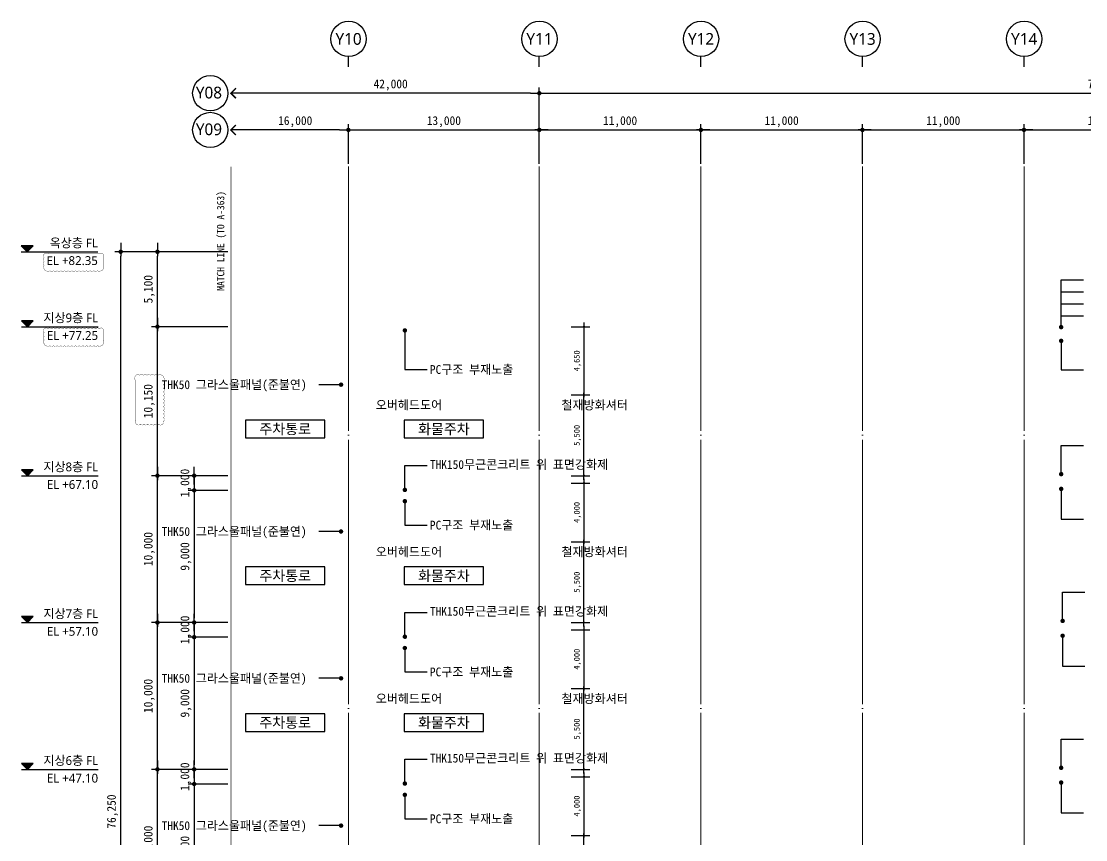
# Model space of a CAD drawing. Header units: inches. Extents: x -1307703 to -645498, y 230939 to 338158.
# Drawn here: x -803703 to -731232, y 282415 to 338158 of the extents above; entities that cross this region are included whole.
import ezdxf
from ezdxf.enums import TextEntityAlignment as Align

# ---------------------------------------------------------------- set-up
doc = ezdxf.new("R2010")
doc.units = ezdxf.units.IN
doc.header["$MEASUREMENT"] = 0
doc.linetypes.add('CEN', pattern=[62, 60, -1, 0, -1])
doc.layers.get('0').update_dxf_attribs({"linetype": 'CONTINUOUS'})
for name, color, linetype, lineweight in [('A-CNTL', 1, 'CEN', 15), ('A-DIMS', 7, 'CONTINUOUS', 25), ('A-MKXS-LEAD', 7, 'CONTINUOUS', 25), ('A-MKXS-TEXT1', 3, 'CONTINUOUS', 25), ('A-MKXX-NAME', 3, 'CONTINUOUS', 25), ('A-MKXX-SYMB', 7, 'CONTINUOUS', 25), ('A-XXXX-SYMB', 7, 'CONTINUOUS', 25), ('A-XXXX-TXT1', 3, 'CONTINUOUS', 25), ('A-XXXX-TXT2', 3, 'CONTINUOUS', 25), ('REV-202205', 20, 'CONTINUOUS', 25)]:
    doc.layers.add(name, color=color, linetype=linetype, lineweight=lineweight)
doc.layers.add('AA-MARK', color=1, linetype='CONTINUOUS')
doc.layers.add('AA-TEX-3', color=3, linetype='CONTINUOUS')
doc.styles.add('HY울릉도L', font='')
doc.styles.add('돋움', font='')
doc.styles.add('돋움체', font='')
doc.styles.add('맑은고딕', font='malgun.ttf')
doc.styles.get('HY울릉도L').set_extended_font_data('HYwulM')
doc.styles.get('돋움').set_extended_font_data('DotumChe')
doc.styles.get('돋움체').set_extended_font_data('DotumChe')
doc.dimstyles.new('CDIM', dxfattribs={"dimtxt": 3, "dimasz": 1.5, "dimexe": 2, "dimexo": 1, "dimgap": 1, "dimtad": 1, "dimdec": 0, "dimrnd": 0.5, "dimzin": 0, "dimdsep": 32, "dimlunit": 6, "dimtxsty": 'HY울릉도L', "dimblk1": '_CIDOT', "dimblk2": '_CIDOT', "dimsah": 1, "dimcen": 5.5, "dimclrd": 2, "dimclre": 2, "dimclrt": 7, "dimadec": 0, "dimazin": 0, "dimtfac": 1, "dimtdec": 0, "dimtix": 1, "dimtmove": 2, "dimatfit": 1, "dimldrblk": '_CIDOT', "dimfxl": 1, "dimtolj": 1, "dimtzin": 0, "dimlwd": -1, "dimarcsym": 0})

# ---------------------------------------------------------------- blocks, each defined once
blk = doc.blocks.new('_CIDOT')
at = {"color": 0, "linetype": 'ByBlock'}
blk.add_line((2, 0), (-1, 0), dxfattribs=at)
at = {"color": 0, "linetype": 'ByBlock', "const_width": 0.5}
blk.add_lwpolyline([(-0.25, 0, 1), (0.25, 0, 1)], format="xyb", close=True, dxfattribs=at)
blk = doc.blocks.new('*D25')
at = {"layer": 'A-DIMS', "lineweight": -2, "transparency": 16777216}
for p, q in [((-781433, 328458), (-781433, 331158)), ((-768433, 328458), (-768433, 331158))]:
    blk.add_line(p, q, dxfattribs=at)
at = {"layer": 'A-DIMS', "transparency": 16777216}
blk.add_line((-781133, 330758), (-768733, 330758), dxfattribs=at)
at = {"layer": 'A-DIMS', "transparency": 16777216, "xscale": 300, "yscale": 300, "zscale": 300, "rotation": 180}
blk.add_blockref('_CIDOT', (-781433, 330758), dxfattribs=at)
at = {"layer": 'A-DIMS', "transparency": 16777216, "xscale": 300, "yscale": 300, "zscale": 300}
blk.add_blockref('_CIDOT', (-768433, 330758), dxfattribs=at)
at = {"layer": 'A-DIMS', "color": 3, "transparency": 16777216, "insert": (-774933, 331315), "char_height": 600, "attachment_point": 5, "style": '돋움체'}
blk.add_mtext('\\A1;13,000', dxfattribs=at)
blk = doc.blocks.new('*D26')
at = {"layer": 'A-DIMS', "lineweight": -2, "transparency": 16777216}
for p, q in [((-768433, 328458), (-768433, 331158)), ((-757433, 328458), (-757433, 331158))]:
    blk.add_line(p, q, dxfattribs=at)
at = {"layer": 'A-DIMS', "transparency": 16777216}
blk.add_line((-768133, 330758), (-757733, 330758), dxfattribs=at)
at = {"layer": 'A-DIMS', "transparency": 16777216, "xscale": 300, "yscale": 300, "zscale": 300, "rotation": 180}
blk.add_blockref('_CIDOT', (-768433, 330758), dxfattribs=at)
at = {"layer": 'A-DIMS', "transparency": 16777216, "xscale": 300, "yscale": 300, "zscale": 300}
blk.add_blockref('_CIDOT', (-757433, 330758), dxfattribs=at)
at = {"layer": 'A-DIMS', "color": 3, "transparency": 16777216, "insert": (-762933, 331315), "char_height": 600, "attachment_point": 5, "style": '돋움체'}
blk.add_mtext('\\A1;11,000', dxfattribs=at)
blk = doc.blocks.new('*D27')
at = {"layer": 'A-DIMS', "lineweight": -2, "transparency": 16777216}
for p, q in [((-757433, 328458), (-757433, 331158)), ((-746433, 328458), (-746433, 331158))]:
    blk.add_line(p, q, dxfattribs=at)
at = {"layer": 'A-DIMS', "transparency": 16777216}
blk.add_line((-757133, 330758), (-746733, 330758), dxfattribs=at)
at = {"layer": 'A-DIMS', "transparency": 16777216, "xscale": 300, "yscale": 300, "zscale": 300, "rotation": 180}
blk.add_blockref('_CIDOT', (-757433, 330758), dxfattribs=at)
at = {"layer": 'A-DIMS', "transparency": 16777216, "xscale": 300, "yscale": 300, "zscale": 300}
blk.add_blockref('_CIDOT', (-746433, 330758), dxfattribs=at)
at = {"layer": 'A-DIMS', "color": 3, "transparency": 16777216, "insert": (-751933, 331315), "char_height": 600, "attachment_point": 5, "style": '돋움체'}
blk.add_mtext('\\A1;11,000', dxfattribs=at)
blk = doc.blocks.new('*D28')
at = {"layer": 'A-DIMS', "lineweight": -2, "transparency": 16777216}
for p, q in [((-746433, 328458), (-746433, 331158)), ((-735433, 328458), (-735433, 331158))]:
    blk.add_line(p, q, dxfattribs=at)
at = {"layer": 'A-DIMS', "transparency": 16777216}
blk.add_line((-746133, 330758), (-735733, 330758), dxfattribs=at)
at = {"layer": 'A-DIMS', "transparency": 16777216, "xscale": 300, "yscale": 300, "zscale": 300, "rotation": 180}
blk.add_blockref('_CIDOT', (-746433, 330758), dxfattribs=at)
at = {"layer": 'A-DIMS', "transparency": 16777216, "xscale": 300, "yscale": 300, "zscale": 300}
blk.add_blockref('_CIDOT', (-735433, 330758), dxfattribs=at)
at = {"layer": 'A-DIMS', "color": 3, "transparency": 16777216, "insert": (-740933, 331315), "char_height": 600, "attachment_point": 5, "style": '돋움체'}
blk.add_mtext('\\A1;11,000', dxfattribs=at)
blk = doc.blocks.new('*D29')
at = {"layer": 'A-DIMS', "lineweight": -2, "transparency": 16777216}
for p, q in [((-735433, 328458), (-735433, 331158)), ((-724433, 328458), (-724433, 331158))]:
    blk.add_line(p, q, dxfattribs=at)
at = {"layer": 'A-DIMS', "transparency": 16777216}
blk.add_line((-735133, 330758), (-724733, 330758), dxfattribs=at)
at = {"layer": 'A-DIMS', "transparency": 16777216, "xscale": 300, "yscale": 300, "zscale": 300, "rotation": 180}
blk.add_blockref('_CIDOT', (-735433, 330758), dxfattribs=at)
at = {"layer": 'A-DIMS', "transparency": 16777216, "xscale": 300, "yscale": 300, "zscale": 300}
blk.add_blockref('_CIDOT', (-724433, 330758), dxfattribs=at)
at = {"layer": 'A-DIMS', "color": 3, "transparency": 16777216, "insert": (-729933, 331315), "char_height": 600, "attachment_point": 5, "style": '돋움체'}
blk.add_mtext('\\A1;11,000', dxfattribs=at)
blk = doc.blocks.new('*D44')
at = {"layer": 'A-DIMS', "lineweight": -2, "transparency": 16777216}
for p, q in [((-768433, 328458), (-768433, 333658)), ((-691433, 328458), (-691433, 333658))]:
    blk.add_line(p, q, dxfattribs=at)
at = {"layer": 'A-DIMS', "transparency": 16777216}
blk.add_line((-768133, 333258), (-691733, 333258), dxfattribs=at)
at = {"layer": 'A-DIMS', "transparency": 16777216, "xscale": 300, "yscale": 300, "zscale": 300, "rotation": 180}
blk.add_blockref('_CIDOT', (-768433, 333258), dxfattribs=at)
at = {"layer": 'A-DIMS', "transparency": 16777216, "xscale": 300, "yscale": 300, "zscale": 300}
blk.add_blockref('_CIDOT', (-691433, 333258), dxfattribs=at)
at = {"layer": 'A-DIMS', "color": 3, "transparency": 16777216, "insert": (-729933, 333815), "char_height": 600, "attachment_point": 5, "style": '돋움체'}
blk.add_mtext('\\A1;77,000', dxfattribs=at)
blk = doc.blocks.new('*D129')
at = {"layer": 'A-DIMS', "lineweight": -2, "transparency": 16777216}
for p, q in [((-789633, 287208), (-794833, 287208)), ((-789633, 277208), (-794833, 277208))]:
    blk.add_line(p, q, dxfattribs=at)
at = {"layer": 'A-DIMS', "transparency": 16777216}
blk.add_line((-794433, 277508), (-794433, 286908), dxfattribs=at)
at = {"layer": 'A-DIMS', "transparency": 16777216, "xscale": 300, "yscale": 300, "zscale": 300}
for p, rotation in [((-794433, 287208), 90), ((-794433, 277208), 270)]:
    blk.add_blockref('_CIDOT', p, dxfattribs=dict(at, rotation=rotation))
at = {"layer": 'A-DIMS', "color": 3, "transparency": 16777216, "insert": (-794990, 282208), "char_height": 600, "attachment_point": 5, "rotation": 90, "style": '돋움체'}
blk.add_mtext('\\A1;10,000', dxfattribs=at)
blk = doc.blocks.new('*D130')
at = {"layer": 'A-DIMS', "lineweight": -2, "transparency": 16777216}
for p, q in [((-789633, 297208), (-794833, 297208)), ((-789633, 287208), (-794833, 287208))]:
    blk.add_line(p, q, dxfattribs=at)
at = {"layer": 'A-DIMS', "transparency": 16777216}
blk.add_line((-794433, 287508), (-794433, 296908), dxfattribs=at)
at = {"layer": 'A-DIMS', "transparency": 16777216, "xscale": 300, "yscale": 300, "zscale": 300}
for p, rotation in [((-794433, 297208), 90), ((-794433, 287208), 270)]:
    blk.add_blockref('_CIDOT', p, dxfattribs=dict(at, rotation=rotation))
at = {"layer": 'A-DIMS', "color": 3, "transparency": 16777216, "insert": (-794990, 292208), "char_height": 600, "attachment_point": 5, "rotation": 90, "style": '돋움체'}
blk.add_mtext('\\A1;10,000', dxfattribs=at)
blk = doc.blocks.new('*D131')
at = {"layer": 'A-DIMS', "lineweight": -2, "transparency": 16777216}
for p, q in [((-789633, 307208), (-794833, 307208)), ((-789633, 297208), (-794833, 297208))]:
    blk.add_line(p, q, dxfattribs=at)
at = {"layer": 'A-DIMS', "transparency": 16777216}
blk.add_line((-794433, 297508), (-794433, 306908), dxfattribs=at)
at = {"layer": 'A-DIMS', "transparency": 16777216, "xscale": 300, "yscale": 300, "zscale": 300}
for p, rotation in [((-794433, 307208), 90), ((-794433, 297208), 270)]:
    blk.add_blockref('_CIDOT', p, dxfattribs=dict(at, rotation=rotation))
at = {"layer": 'A-DIMS', "color": 3, "transparency": 16777216, "insert": (-794990, 302208), "char_height": 600, "attachment_point": 5, "rotation": 90, "style": '돋움체'}
blk.add_mtext('\\A1;10,000', dxfattribs=at)
blk = doc.blocks.new('*D132')
at = {"layer": 'A-DIMS', "lineweight": -2, "transparency": 16777216}
for p, q in [((-789633, 322458), (-797333, 322458)), ((-789633, 246208), (-797333, 246208))]:
    blk.add_line(p, q, dxfattribs=at)
at = {"layer": 'A-DIMS', "transparency": 16777216}
blk.add_line((-796933, 246508), (-796933, 322158), dxfattribs=at)
at = {"layer": 'A-DIMS', "transparency": 16777216, "xscale": 300, "yscale": 300, "zscale": 300}
for p, rotation in [((-796933, 322458), 90), ((-796933, 246208), 270)]:
    blk.add_blockref('_CIDOT', p, dxfattribs=dict(at, rotation=rotation))
at = {"layer": 'A-DIMS', "color": 3, "transparency": 16777216, "insert": (-797490, 284333), "char_height": 600, "attachment_point": 5, "rotation": 90, "style": '돋움체'}
blk.add_mtext('\\A1;76,250', dxfattribs=at)
blk = doc.blocks.new('*D133')
at = {"layer": 'A-DIMS', "lineweight": -2, "transparency": 16777216}
for p, q in [((-789633, 317358), (-794833, 317358)), ((-789633, 307208), (-794833, 307208))]:
    blk.add_line(p, q, dxfattribs=at)
at = {"layer": 'A-DIMS', "transparency": 16777216}
blk.add_line((-794433, 307508), (-794433, 317058), dxfattribs=at)
at = {"layer": 'A-DIMS', "transparency": 16777216, "xscale": 300, "yscale": 300, "zscale": 300}
for p, rotation in [((-794433, 317358), 90), ((-794433, 307208), 270)]:
    blk.add_blockref('_CIDOT', p, dxfattribs=dict(at, rotation=rotation))
at = {"layer": 'A-DIMS', "color": 3, "transparency": 16777216, "insert": (-794990, 312283), "char_height": 600, "attachment_point": 5, "rotation": 90, "style": '돋움체'}
blk.add_mtext('\\A1;10,150', dxfattribs=at)
blk = doc.blocks.new('*D134')
at = {"layer": 'A-DIMS', "lineweight": -2, "transparency": 16777216}
for p, q in [((-789633, 322458), (-794833, 322458)), ((-789633, 317358), (-794833, 317358))]:
    blk.add_line(p, q, dxfattribs=at)
at = {"layer": 'A-DIMS', "transparency": 16777216}
blk.add_line((-794433, 317658), (-794433, 322158), dxfattribs=at)
at = {"layer": 'A-DIMS', "transparency": 16777216, "xscale": 300, "yscale": 300, "zscale": 300}
for p, rotation in [((-794433, 322458), 90), ((-794433, 317358), 270)]:
    blk.add_blockref('_CIDOT', p, dxfattribs=dict(at, rotation=rotation))
at = {"layer": 'A-DIMS', "color": 3, "transparency": 16777216, "insert": (-794990, 319908), "char_height": 600, "attachment_point": 5, "rotation": 90, "style": '돋움체'}
blk.add_mtext('\\A1;5,100', dxfattribs=at)
blk = doc.blocks.new('*D139')
at = {"layer": 'A-DIMS', "transparency": 16777216}
for p, q in [((-791933, 307508), (-791933, 307808)), ((-791933, 307208), (-791933, 306208)), ((-791933, 305908), (-791933, 305608))]:
    blk.add_line(p, q, dxfattribs=at)
at = {"layer": 'A-DIMS', "lineweight": -2, "transparency": 16777216}
for p, q in [((-789633, 307208), (-792333, 307208)), ((-789633, 306208), (-792333, 306208))]:
    blk.add_line(p, q, dxfattribs=at)
at = {"layer": 'A-DIMS', "transparency": 16777216, "xscale": 300, "yscale": 300, "zscale": 300}
for p, rotation in [((-791933, 307208), 270), ((-791933, 306208), 90)]:
    blk.add_blockref('_CIDOT', p, dxfattribs=dict(at, rotation=rotation))
at = {"layer": 'A-DIMS', "color": 3, "transparency": 16777216, "insert": (-792490, 306708), "char_height": 600, "attachment_point": 5, "rotation": 90, "style": '돋움체'}
blk.add_mtext('\\A1;1,000', dxfattribs=at)
blk = doc.blocks.new('*D140')
at = {"layer": 'A-DIMS', "lineweight": -2, "transparency": 16777216}
for p, q in [((-789633, 306208), (-792333, 306208)), ((-789633, 297208), (-792333, 297208))]:
    blk.add_line(p, q, dxfattribs=at)
at = {"layer": 'A-DIMS', "transparency": 16777216}
blk.add_line((-791933, 305908), (-791933, 297508), dxfattribs=at)
at = {"layer": 'A-DIMS', "transparency": 16777216, "xscale": 300, "yscale": 300, "zscale": 300}
for p, rotation in [((-791933, 306208), 90), ((-791933, 297208), 270)]:
    blk.add_blockref('_CIDOT', p, dxfattribs=dict(at, rotation=rotation))
at = {"layer": 'A-DIMS', "color": 3, "transparency": 16777216, "insert": (-792490, 301708), "char_height": 600, "attachment_point": 5, "rotation": 90, "style": '돋움체'}
blk.add_mtext('\\A1;9,000', dxfattribs=at)
blk = doc.blocks.new('*D141')
at = {"layer": 'A-DIMS', "lineweight": -2, "transparency": 16777216}
for p, q in [((-789633, 297208), (-792333, 297208)), ((-789633, 296208), (-792333, 296208))]:
    blk.add_line(p, q, dxfattribs=at)
at = {"layer": 'A-DIMS', "transparency": 16777216}
for p, q in [((-791933, 297508), (-791933, 297808)), ((-791933, 297208), (-791933, 296208)), ((-791933, 295908), (-791933, 295608))]:
    blk.add_line(p, q, dxfattribs=at)
at = {"layer": 'A-DIMS', "transparency": 16777216, "xscale": 300, "yscale": 300, "zscale": 300}
for p, rotation in [((-791933, 297208), 270), ((-791933, 296208), 90)]:
    blk.add_blockref('_CIDOT', p, dxfattribs=dict(at, rotation=rotation))
at = {"layer": 'A-DIMS', "color": 3, "transparency": 16777216, "insert": (-792490, 296708), "char_height": 600, "attachment_point": 5, "rotation": 90, "style": '돋움체'}
blk.add_mtext('\\A1;1,000', dxfattribs=at)
blk = doc.blocks.new('*D142')
at = {"layer": 'A-DIMS', "lineweight": -2, "transparency": 16777216}
for p, q in [((-789633, 296208), (-792333, 296208)), ((-789633, 287208), (-792333, 287208))]:
    blk.add_line(p, q, dxfattribs=at)
at = {"layer": 'A-DIMS', "transparency": 16777216}
blk.add_line((-791933, 295908), (-791933, 287508), dxfattribs=at)
at = {"layer": 'A-DIMS', "transparency": 16777216, "xscale": 300, "yscale": 300, "zscale": 300}
for p, rotation in [((-791933, 296208), 90), ((-791933, 287208), 270)]:
    blk.add_blockref('_CIDOT', p, dxfattribs=dict(at, rotation=rotation))
at = {"layer": 'A-DIMS', "color": 3, "transparency": 16777216, "insert": (-792490, 291708), "char_height": 600, "attachment_point": 5, "rotation": 90, "style": '돋움체'}
blk.add_mtext('\\A1;9,000', dxfattribs=at)
blk = doc.blocks.new('*D143')
at = {"layer": 'A-DIMS', "transparency": 16777216}
for p, q in [((-791933, 287508), (-791933, 287808)), ((-791933, 287208), (-791933, 286208)), ((-791933, 285908), (-791933, 285608))]:
    blk.add_line(p, q, dxfattribs=at)
at = {"layer": 'A-DIMS', "lineweight": -2, "transparency": 16777216}
for p, q in [((-789633, 287208), (-792333, 287208)), ((-789633, 286208), (-792333, 286208))]:
    blk.add_line(p, q, dxfattribs=at)
at = {"layer": 'A-DIMS', "transparency": 16777216, "xscale": 300, "yscale": 300, "zscale": 300}
for p, rotation in [((-791933, 287208), 270), ((-791933, 286208), 90)]:
    blk.add_blockref('_CIDOT', p, dxfattribs=dict(at, rotation=rotation))
at = {"layer": 'A-DIMS', "color": 3, "transparency": 16777216, "insert": (-792490, 286708), "char_height": 600, "attachment_point": 5, "rotation": 90, "style": '돋움체'}
blk.add_mtext('\\A1;1,000', dxfattribs=at)
blk = doc.blocks.new('*D144')
at = {"layer": 'A-DIMS', "lineweight": -2, "transparency": 16777216}
for p, q in [((-789633, 286208), (-792333, 286208)), ((-789633, 277208), (-792333, 277208))]:
    blk.add_line(p, q, dxfattribs=at)
at = {"layer": 'A-DIMS', "transparency": 16777216}
blk.add_line((-791933, 285908), (-791933, 277508), dxfattribs=at)
at = {"layer": 'A-DIMS', "transparency": 16777216, "xscale": 300, "yscale": 300, "zscale": 300}
for p, rotation in [((-791933, 286208), 90), ((-791933, 277208), 270)]:
    blk.add_blockref('_CIDOT', p, dxfattribs=dict(at, rotation=rotation))
at = {"layer": 'A-DIMS', "color": 3, "transparency": 16777216, "insert": (-792490, 281708), "char_height": 600, "attachment_point": 5, "rotation": 90, "style": '돋움체'}
blk.add_mtext('\\A1;9,000', dxfattribs=at)
blk = doc.blocks.new('*D178')
at = {"layer": 'A-DIMS', "lineweight": -2, "transparency": 16777216}
for p, q in [((-766263, 317358), (-764993, 317358)), ((-766263, 312708), (-764993, 312708))]:
    blk.add_line(p, q, dxfattribs=at)
at = {"layer": 'A-DIMS', "transparency": 16777216}
blk.add_line((-765393, 317218), (-765393, 312848), dxfattribs=at)
at = {"layer": 'A-DIMS', "transparency": 16777216, "xscale": 140, "yscale": 140, "zscale": 140}
for p, rotation in [((-765393, 317358), 90), ((-765393, 312708), 270)]:
    blk.add_blockref('_CIDOT', p, dxfattribs=dict(at, rotation=rotation))
at = {"layer": 'A-DIMS', "color": 3, "transparency": 16777216, "insert": (-765831, 315033), "char_height": 400, "attachment_point": 5, "rotation": 90, "style": '돋움체'}
blk.add_mtext('\\A1;4,650', dxfattribs=at)
blk = doc.blocks.new('*D179')
at = {"layer": 'A-DIMS', "lineweight": -2, "transparency": 16777216}
for p, q in [((-766263, 312708), (-764993, 312708)), ((-766263, 307208), (-764993, 307208))]:
    blk.add_line(p, q, dxfattribs=at)
at = {"layer": 'A-DIMS', "transparency": 16777216}
blk.add_line((-765393, 307348), (-765393, 312568), dxfattribs=at)
at = {"layer": 'A-DIMS', "transparency": 16777216, "xscale": 140, "yscale": 140, "zscale": 140}
for p, rotation in [((-765393, 312708), 90), ((-765393, 307208), 270)]:
    blk.add_blockref('_CIDOT', p, dxfattribs=dict(at, rotation=rotation))
at = {"layer": 'A-DIMS', "color": 3, "transparency": 16777216, "insert": (-765831, 309958), "char_height": 400, "attachment_point": 5, "rotation": 90, "style": '돋움체'}
blk.add_mtext('\\A1;5,500', dxfattribs=at)
blk = doc.blocks.new('*D180')
at = {"layer": 'A-DIMS', "lineweight": -2, "transparency": 16777216}
for p, q in [((-766263, 306708), (-764993, 306708)), ((-766263, 302708), (-764993, 302708))]:
    blk.add_line(p, q, dxfattribs=at)
at = {"layer": 'A-DIMS', "transparency": 16777216}
blk.add_line((-765393, 306568), (-765393, 302848), dxfattribs=at)
at = {"layer": 'A-DIMS', "transparency": 16777216, "xscale": 140, "yscale": 140, "zscale": 140}
for p, rotation in [((-765393, 306708), 90), ((-765393, 302708), 270)]:
    blk.add_blockref('_CIDOT', p, dxfattribs=dict(at, rotation=rotation))
at = {"layer": 'A-DIMS', "color": 3, "transparency": 16777216, "insert": (-765831, 304708), "char_height": 400, "attachment_point": 5, "rotation": 90, "style": '돋움체'}
blk.add_mtext('\\A1;4,000', dxfattribs=at)
blk = doc.blocks.new('*D181')
at = {"layer": 'A-DIMS', "lineweight": -2, "transparency": 16777216}
for p, q in [((-766263, 302708), (-764993, 302708)), ((-766263, 297208), (-764993, 297208))]:
    blk.add_line(p, q, dxfattribs=at)
at = {"layer": 'A-DIMS', "transparency": 16777216}
blk.add_line((-765393, 297348), (-765393, 302568), dxfattribs=at)
at = {"layer": 'A-DIMS', "transparency": 16777216, "xscale": 140, "yscale": 140, "zscale": 140}
for p, rotation in [((-765393, 302708), 90), ((-765393, 297208), 270)]:
    blk.add_blockref('_CIDOT', p, dxfattribs=dict(at, rotation=rotation))
at = {"layer": 'A-DIMS', "color": 3, "transparency": 16777216, "insert": (-765831, 299958), "char_height": 400, "attachment_point": 5, "rotation": 90, "style": '돋움체'}
blk.add_mtext('\\A1;5,500', dxfattribs=at)
blk = doc.blocks.new('*D182')
at = {"layer": 'A-DIMS', "lineweight": -2, "transparency": 16777216}
for p, q in [((-766263, 296708), (-764993, 296708)), ((-766263, 292708), (-764993, 292708))]:
    blk.add_line(p, q, dxfattribs=at)
at = {"layer": 'A-DIMS', "transparency": 16777216}
blk.add_line((-765393, 296568), (-765393, 292848), dxfattribs=at)
at = {"layer": 'A-DIMS', "transparency": 16777216, "xscale": 140, "yscale": 140, "zscale": 140}
for p, rotation in [((-765393, 296708), 90), ((-765393, 292708), 270)]:
    blk.add_blockref('_CIDOT', p, dxfattribs=dict(at, rotation=rotation))
at = {"layer": 'A-DIMS', "color": 3, "transparency": 16777216, "insert": (-765831, 294708), "char_height": 400, "attachment_point": 5, "rotation": 90, "style": '돋움체'}
blk.add_mtext('\\A1;4,000', dxfattribs=at)
blk = doc.blocks.new('*D183')
at = {"layer": 'A-DIMS', "lineweight": -2, "transparency": 16777216}
for p, q in [((-766263, 292708), (-764993, 292708)), ((-766263, 287208), (-764993, 287208))]:
    blk.add_line(p, q, dxfattribs=at)
at = {"layer": 'A-DIMS', "transparency": 16777216}
blk.add_line((-765393, 287348), (-765393, 292568), dxfattribs=at)
at = {"layer": 'A-DIMS', "transparency": 16777216, "xscale": 140, "yscale": 140, "zscale": 140}
for p, rotation in [((-765393, 292708), 90), ((-765393, 287208), 270)]:
    blk.add_blockref('_CIDOT', p, dxfattribs=dict(at, rotation=rotation))
at = {"layer": 'A-DIMS', "color": 3, "transparency": 16777216, "insert": (-765831, 289958), "char_height": 400, "attachment_point": 5, "rotation": 90, "style": '돋움체'}
blk.add_mtext('\\A1;5,500', dxfattribs=at)
blk = doc.blocks.new('*D184')
at = {"layer": 'A-DIMS', "lineweight": -2, "transparency": 16777216}
for p, q in [((-766263, 286708), (-764993, 286708)), ((-766263, 282708), (-764993, 282708))]:
    blk.add_line(p, q, dxfattribs=at)
at = {"layer": 'A-DIMS', "transparency": 16777216}
blk.add_line((-765393, 286568), (-765393, 282848), dxfattribs=at)
at = {"layer": 'A-DIMS', "transparency": 16777216, "xscale": 140, "yscale": 140, "zscale": 140}
for p, rotation in [((-765393, 286708), 90), ((-765393, 282708), 270)]:
    blk.add_blockref('_CIDOT', p, dxfattribs=dict(at, rotation=rotation))
at = {"layer": 'A-DIMS', "color": 3, "transparency": 16777216, "insert": (-765831, 284708), "char_height": 400, "attachment_point": 5, "rotation": 90, "style": '돋움체'}
blk.add_mtext('\\A1;4,000', dxfattribs=at)
blk = doc.blocks.new('*D185')
at = {"layer": 'A-DIMS', "lineweight": -2, "transparency": 16777216}
for p, q in [((-766263, 282708), (-764993, 282708)), ((-766263, 277208), (-764993, 277208))]:
    blk.add_line(p, q, dxfattribs=at)
at = {"layer": 'A-DIMS', "transparency": 16777216}
blk.add_line((-765393, 277348), (-765393, 282568), dxfattribs=at)
at = {"layer": 'A-DIMS', "transparency": 16777216, "xscale": 140, "yscale": 140, "zscale": 140}
for p, rotation in [((-765393, 282708), 90), ((-765393, 277208), 270)]:
    blk.add_blockref('_CIDOT', p, dxfattribs=dict(at, rotation=rotation))
at = {"layer": 'A-DIMS', "color": 3, "transparency": 16777216, "insert": (-765831, 279958), "char_height": 400, "attachment_point": 5, "rotation": 90, "style": '돋움체'}
blk.add_mtext('\\A1;5,500', dxfattribs=at)

msp = doc.modelspace()

# ---------------------------------------------------------------- hatches: boundary and pattern name
at = {"layer": 'A-XXXX-SYMB'}
for points in [[(-803303.3, 322458.1), (-802903.3, 322858.1), (-803703.3, 322858.1)], [(-803286.2, 317358.1), (-802886.2, 317758.1), (-803686.2, 317758.1)], [(-803286.2, 307208.1), (-802886.2, 307608.1), (-803686.2, 307608.1)], [(-803286.2, 297208.1), (-802886.2, 297608.1), (-803686.2, 297608.1)], [(-803286.2, 287208.1), (-802886.2, 287608.1), (-803686.2, 287608.1)]]:
    msp.add_hatch(color=256, dxfattribs=at).paths.add_polyline_path(points)

# ---------------------------------------------------------------- linework, layer by layer
at = {"const_width": 100}
for points in [[(-789091.3, 333599.6), (-789432.8, 333258.1), (-789091.3, 332916.5)], [(-789091.3, 331099.6), (-789432.8, 330758.1), (-789091.3, 330416.5)]]:
    msp.add_lwpolyline(points, dxfattribs=at)
at = {"layer": 'A-CNTL', "ltscale": 300}
for p, q in [((-781432.8, 328258.1), (-781432.8, 232379.2)), ((-768432.8, 328258.1), (-768432.8, 232379.2)), ((-757432.8, 328258.1), (-757432.8, 232379.2)), ((-746432.8, 328258.1), (-746432.8, 232379.2)), ((-735432.8, 328258.1), (-735432.8, 232379.2))]:
    msp.add_line(p, q, dxfattribs=at)
at = {"layer": 'A-DIMS'}
for p, q in [((-769032.8, 333258.1), (-789432.8, 333258.1)), ((-782032.8, 330758.1), (-789432.8, 330758.1))]:
    msp.add_line(p, q, dxfattribs=at)
at = {"layer": 'A-MKXS-LEAD'}
for p, q in [((-732906.1, 317326.6), (-732902.3, 320559.5)), ((-732902.3, 320559.5), (-731385.2, 320559.5)), ((-732902.3, 319740), (-731385.2, 319740)), ((-732902.3, 318920.5), (-731385.2, 318920.5)), ((-732902.3, 318101), (-731385.2, 318101)), ((-777588, 317103.4), (-777588, 314439.4)), ((-732902.3, 316391.1), (-732902.3, 314407.5)), ((-777588, 314439.4), (-776070.9, 314439.4)), ((-732902.3, 314407.5), (-731385.2, 314407.5)), ((-781932.8, 313407.2), (-783449.9, 313407.2)), ((-732902.3, 307314.9), (-732902.3, 309271.2)), ((-732902.3, 309271.2), (-731385.2, 309271.2)), ((-777588, 306239.9), (-777588, 307896.2)), ((-777588, 307896.2), (-776070.9, 307896.2)), ((-732902.3, 306307.4), (-732902.3, 304244.2)), ((-777588, 305470.9), (-777588, 303841.9)), ((-777588, 303841.9), (-776070.9, 303841.9)), ((-732902.3, 304244.2), (-731385.2, 304244.2)), ((-781932.8, 303407.2), (-783449.9, 303407.2)), ((-732802.3, 297314.9), (-732802.3, 299271.2)), ((-732802.3, 299271.2), (-731285.2, 299271.2)), ((-777588, 296239.9), (-777588, 297896.2)), ((-777588, 297896.2), (-776070.9, 297896.2)), ((-732802.3, 296307.4), (-732802.3, 294244.2)), ((-777588, 295470.9), (-777588, 293841.9)), ((-732802.3, 294244.2), (-731285.2, 294244.2)), ((-777588, 293841.9), (-776070.9, 293841.9)), ((-781932.8, 293407.2), (-783449.9, 293407.2)), ((-732902.3, 287314.9), (-732902.3, 289271.2)), ((-732902.3, 289271.2), (-731385.2, 289271.2)), ((-777588, 286239.9), (-777588, 287896.2)), ((-777588, 287896.2), (-776070.9, 287896.2)), ((-732902.3, 286307.4), (-732902.3, 284244.2)), ((-777588, 285470.9), (-777588, 283841.9)), ((-732902.3, 284244.2), (-731385.2, 284244.2)), ((-781932.8, 283373), (-783449.9, 283373)), ((-777588, 283841.9), (-776070.9, 283841.9))]:
    msp.add_line(p, q, dxfattribs=at)
at = {"layer": 'A-MKXS-LEAD', "const_width": 150}
for points in [[(-732906.1, 317251.6, -1), (-732906.1, 317401.6, -1)], [(-777588, 317178.4, 1), (-777588, 317028.4, 1)], [(-732902.3, 316466.1, 1), (-732902.3, 316316.1, 1)], [(-781932.8, 313482.2, -1), (-781932.8, 313332.2, -1)], [(-732902.3, 307239.9, -1), (-732902.3, 307389.9, -1)], [(-777588, 306164.9, -1), (-777588, 306314.9, -1)], [(-732902.3, 306382.4, 1), (-732902.3, 306232.4, 1)], [(-777588, 305545.9, 1), (-777588, 305395.9, 1)], [(-781932.8, 303482.2, -1), (-781932.8, 303332.2, -1)], [(-732802.3, 297239.9, -1), (-732802.3, 297389.9, -1)], [(-732802.3, 296382.4, 1), (-732802.3, 296232.4, 1)], [(-777588, 296164.9, -1), (-777588, 296314.9, -1)], [(-777588, 295545.9, 1), (-777588, 295395.9, 1)], [(-781932.8, 293482.2, -1), (-781932.8, 293332.2, -1)], [(-732902.3, 287239.9, -1), (-732902.3, 287389.9, -1)], [(-777588, 286164.9, -1), (-777588, 286314.9, -1)], [(-732902.3, 286382.4, 1), (-732902.3, 286232.4, 1)], [(-777588, 285545.9, 1), (-777588, 285395.9, 1)], [(-781932.8, 283448, -1), (-781932.8, 283298, -1)]]:
    msp.add_lwpolyline(points, format="xyb", close=True, dxfattribs=at)
at = {"layer": 'A-MKXS-LEAD', "elevation": -22.8}
for points in [[(-781488, 310454.8, 0, 200, 0), (-781188, 310974.4, 0, 0, 0), (-780592, 312006.7, 0, 0, 0), (-779792, 312006.7, 0, 0, 0)], [(-781488, 300454.8, 0, 200, 0), (-781188, 300974.4, 0, 0, 0), (-780592, 302006.7, 0, 0, 0), (-779792, 302006.7, 0, 0, 0)], [(-781488, 290454.8, 0, 200, 0), (-781188, 290974.4, 0, 0, 0), (-780592, 292006.7, 0, 0, 0), (-779792, 292006.7, 0, 0, 0)]]:
    msp.add_lwpolyline(points, format="xyseb", dxfattribs=at)
at = {"layer": 'A-MKXS-LEAD'}
for points in [[(-768845.3, 310454.8, 0, 200, 0), (-768545.3, 310974.4, 0, 0, 0), (-767949.3, 312006.7, 0, 0, 0), (-767149.3, 312006.7, 0, 0, 0)], [(-768845.3, 300454.8, 0, 200, 0), (-768545.3, 300974.4, 0, 0, 0), (-767949.3, 302006.7, 0, 0, 0), (-767149.3, 302006.7, 0, 0, 0)], [(-768845.3, 290454.8, 0, 200, 0), (-768545.3, 290974.4, 0, 0, 0), (-767949.3, 292006.7, 0, 0, 0), (-767149.3, 292006.7, 0, 0, 0)]]:
    msp.add_lwpolyline(points, format="xyseb", dxfattribs=at)
at = {"layer": 'A-MKXX-SYMB'}
for points in [[(-788432.8, 309791.3), (-783032.8, 309791.3), (-783032.8, 310991.3), (-788432.8, 310991.3)], [(-777632.8, 309791.3), (-772232.8, 309791.3), (-772232.8, 310991.3), (-777632.8, 310991.3)], [(-788432.8, 299791.3), (-783032.8, 299791.3), (-783032.8, 300991.3), (-788432.8, 300991.3)], [(-777632.8, 299791.3), (-772232.8, 299791.3), (-772232.8, 300991.3), (-777632.8, 300991.3)], [(-788432.8, 289791.3), (-783032.8, 289791.3), (-783032.8, 290991.3), (-788432.8, 290991.3)], [(-777632.8, 289791.3), (-772232.8, 289791.3), (-772232.8, 290991.3), (-777632.8, 290991.3)]]:
    msp.add_lwpolyline(points, close=True, dxfattribs=at)
at = {"layer": 'A-XXXX-SYMB'}
for p, q in [((-781432.8, 335058.1), (-781432.8, 335758.1)), ((-768432.8, 335058.1), (-768432.8, 335758.1)), ((-757432.8, 335058.1), (-757432.8, 335758.1)), ((-746432.8, 335058.1), (-746432.8, 335758.1)), ((-735432.8, 335058.1), (-735432.8, 335758.1)), ((-803703.3, 322858.1), (-803303.3, 322458.1)), ((-802903.3, 322858.1), (-803703.3, 322858.1)), ((-803303.3, 322458.1), (-802903.3, 322858.1)), ((-803703.3, 322458.1), (-798490, 322458.1)), ((-803686.2, 317758.1), (-803286.2, 317358.1)), ((-802886.2, 317758.1), (-803686.2, 317758.1)), ((-803286.2, 317358.1), (-802886.2, 317758.1)), ((-803686.2, 317358.1), (-798472.9, 317358.1)), ((-803686.2, 307608.1), (-803286.2, 307208.1)), ((-802886.2, 307608.1), (-803686.2, 307608.1)), ((-803286.2, 307208.1), (-802886.2, 307608.1)), ((-803686.2, 307208.1), (-798472.9, 307208.1)), ((-803686.2, 297608.1), (-803286.2, 297208.1)), ((-802886.2, 297608.1), (-803686.2, 297608.1)), ((-803686.2, 297208.1), (-798472.9, 297208.1)), ((-803286.2, 297208.1), (-802886.2, 297608.1)), ((-803686.2, 287608.1), (-803286.2, 287208.1)), ((-802886.2, 287608.1), (-803686.2, 287608.1)), ((-803686.2, 287208.1), (-798472.9, 287208.1)), ((-803286.2, 287208.1), (-802886.2, 287608.1))]:
    msp.add_line(p, q, dxfattribs=at)
for centre in [(-781421.1, 336958.1), (-768421.1, 336958.1), (-757421.1, 336958.1), (-746421.1, 336958.1), (-735421.1, 336958.1), (-790836.2, 333258.1), (-790836.2, 330758.1)]:
    msp.add_circle(centre, 1200, dxfattribs=at)
at = {"layer": 'AA-MARK', "const_width": 50}
msp.add_lwpolyline([(-789432.2, 231879.2), (-789432.2, 270975.5), (-789954, 271158.1), (-788911.7, 271158.1), (-789432.8, 271340.6), (-789432.8, 328258.1)], dxfattribs=at)
at = {"layer": 'REV-202205', "const_width": 20}
for points in [[(-802142.4, 322306.2, -0.5205671), (-801892.4, 322306.2, -0.5205671), (-801642.4, 322306.2, -0.5205671), (-801392.4, 322306.2, -0.5205671), (-801142.4, 322306.2, -0.5205671), (-800892.4, 322306.2, -0.5205671), (-800642.4, 322306.2, -0.5205671), (-800392.4, 322306.2, -0.5205671), (-800142.4, 322306.2, -0.5205671), (-799892.4, 322306.2, -0.5205671), (-799642.4, 322306.2, -0.5205671), (-799392.4, 322306.2, -0.5205671), (-799142.4, 322306.2, -0.5205671), (-798892.4, 322306.2, -0.5205671), (-798642.4, 322306.2, -0.5205671), (-798392.4, 322306.2, -0.5205671), (-798142.4, 322306.2, -0.5205671), (-798138.5, 322060, -0.5205671), (-798138.5, 321810, -0.5205671), (-798138.5, 321560, -0.5205671), (-798138.5, 321310, -0.5205671), (-798260.9, 321182.3, -0.5205671), (-798510.9, 321182.3, -0.5205671), (-798760.9, 321182.3, -0.5205671), (-799010.9, 321182.3, -0.5205671), (-799260.9, 321182.3, -0.5205671), (-799510.9, 321182.3, -0.5205671), (-799760.9, 321182.3, -0.5205671), (-800010.9, 321182.3, -0.5205671), (-800260.9, 321182.3, -0.5205671), (-800510.9, 321182.3, -0.5205671), (-800760.9, 321182.3, -0.5205671), (-801010.9, 321182.3, -0.5205671), (-801260.9, 321182.3, -0.5205671), (-801510.9, 321182.3, -0.5205671), (-801760.9, 321182.3, -0.5205671), (-802010.9, 321182.3, -0.5205671), (-802142.4, 321300.8, -0.5205671), (-802142.4, 321550.8, -0.5205671), (-802142.4, 321800.8, -0.5205671), (-802142.4, 322050.8, -0.5205671)], [(-802142.4, 317206.2, -0.5205671), (-801892.4, 317206.2, -0.5205671), (-801642.4, 317206.2, -0.5205671), (-801392.4, 317206.2, -0.5205671), (-801142.4, 317206.2, -0.5205671), (-800892.4, 317206.2, -0.5205671), (-800642.4, 317206.2, -0.5205671), (-800392.4, 317206.2, -0.5205671), (-800142.4, 317206.2, -0.5205671), (-799892.4, 317206.2, -0.5205671), (-799642.4, 317206.2, -0.5205671), (-799392.4, 317206.2, -0.5205671), (-799142.4, 317206.2, -0.5205671), (-798892.4, 317206.2, -0.5205671), (-798642.4, 317206.2, -0.5205671), (-798392.4, 317206.2, -0.5205671), (-798142.4, 317206.2, -0.5205671), (-798138.5, 316960, -0.5205671), (-798138.5, 316710, -0.5205671), (-798138.5, 316460, -0.5205671), (-798138.5, 316210, -0.5205671), (-798260.9, 316082.3, -0.5205671), (-798510.9, 316082.3, -0.5205671), (-798760.9, 316082.3, -0.5205671), (-799010.9, 316082.3, -0.5205671), (-799260.9, 316082.3, -0.5205671), (-799510.9, 316082.3, -0.5205671), (-799760.9, 316082.3, -0.5205671), (-800010.9, 316082.3, -0.5205671), (-800260.9, 316082.3, -0.5205671), (-800510.9, 316082.3, -0.5205671), (-800760.9, 316082.3, -0.5205671), (-801010.9, 316082.3, -0.5205671), (-801260.9, 316082.3, -0.5205671), (-801510.9, 316082.3, -0.5205671), (-801760.9, 316082.3, -0.5205671), (-802010.9, 316082.3, -0.5205671), (-802142.4, 316200.8, -0.5205671), (-802142.4, 316450.8, -0.5205671), (-802142.4, 316700.8, -0.5205671), (-802142.4, 316950.8, -0.5205671)], [(-795893.6, 314039.8, -0.5205671), (-795643.6, 314039.8, -0.5205671), (-795393.6, 314039.8, -0.5205671), (-795143.6, 314039.8, -0.5205671), (-794893.6, 314039.8, -0.5205671), (-794643.6, 314039.8, -0.5205671), (-794393.6, 314039.8, -0.5205671), (-794143.6, 314039.8, -0.5205671), (-794029.4, 313904, -0.5205671), (-794029.4, 313654, -0.5205671), (-794029.4, 313404, -0.5205671), (-794029.4, 313154, -0.5205671), (-794029.4, 312904, -0.5205671), (-794029.4, 312654, -0.5205671), (-794029.4, 312404, -0.5205671), (-794029.4, 312154, -0.5205671), (-794029.4, 311904, -0.5205671), (-794029.4, 311654, -0.5205671), (-794029.4, 311404, -0.5205671), (-794029.4, 311154, -0.5205671), (-794029.4, 310904, -0.5205671), (-794098.5, 310723.1, -0.5205671), (-794348.5, 310723.1, -0.5205671), (-794598.5, 310723.1, -0.5205671), (-794848.5, 310723.1, -0.5205671), (-795098.5, 310723.1, -0.5205671), (-795348.5, 310723.1, -0.5205671), (-795598.5, 310723.1, -0.5205671), (-795848.5, 310723.1, -0.5205671), (-795893.6, 310928, -0.5205671), (-795893.6, 311178, -0.5205671), (-795893.6, 311428, -0.5205671), (-795893.6, 311678, -0.5205671), (-795893.6, 311928, -0.5205671), (-795893.6, 312178, -0.5205671), (-795893.6, 312428, -0.5205671), (-795893.6, 312678, -0.5205671), (-795893.6, 312928, -0.5205671), (-795893.6, 313178, -0.5205671), (-795893.6, 313428, -0.5205671), (-795893.6, 313678, -0.5205671)]]:
    msp.add_lwpolyline(points, format="xyb", close=True, dxfattribs=at)

# ---------------------------------------------------------------- texts
at = {"layer": 'A-DIMS', "color": 3, "char_height": 600, "attachment_point": 5, "style": '돋움체'}
for s, insert in [('\\A1;42,000', (-778554.5, 333815.2)), ('\\A1;16,000', (-785054.5, 331315.2))]:
    msp.add_mtext(s, dxfattribs=dict(at, insert=insert))
at = {"layer": 'A-MKXS-TEXT1', "style": '돋움체'}
for s, p in [('PC구조 부재노출', (-775884.5, 314439.4)), ('THK50 그라스울패널(준불연)', (-794150.3, 313407.2)), ('오버헤드도어', (-779567.7, 312021.5, -22.8)), ('철재방화셔터', (-766925.1, 312021.5)), ('THK150무근콘크리트 위 표면강화제', (-775885.4, 307971.1)), ('THK50 그라스울패널(준불연)', (-794150.3, 303407.2)), ('PC구조 부재노출', (-775884.5, 303841.9)), ('오버헤드도어', (-779567.7, 302021.5, -22.8)), ('철재방화셔터', (-766925.1, 302021.5)), ('THK150무근콘크리트 위 표면강화제', (-775885.4, 297971.1)), ('THK50 그라스울패널(준불연)', (-794150.3, 293407.2)), ('PC구조 부재노출', (-775884.5, 293841.9)), ('오버헤드도어', (-779567.7, 292021.5, -22.8)), ('철재방화셔터', (-766925.1, 292021.5)), ('THK150무근콘크리트 위 표면강화제', (-775885.4, 287971.1)), ('PC구조 부재노출', (-775884.5, 283841.9)), ('THK50 그라스울패널(준불연)', (-794150.3, 283373))]:
    msp.add_text(s, height=600, dxfattribs=at).set_placement(p, align=Align.MIDDLE_LEFT)
at = {"layer": 'A-MKXX-NAME', "style": '맑은고딕'}
for s, p in [('주차통로', (-785732.8, 310391.3)), ('화물주차', (-774931.9, 310391.3)), ('주차통로', (-785732.8, 300391.3)), ('화물주차', (-774931.9, 300391.3)), ('주차통로', (-785732.8, 290391.3)), ('화물주차', (-774931.9, 290391.3))]:
    msp.add_text(s, height=700, dxfattribs=at).set_placement(p, align=Align.MIDDLE_CENTER)
at = {"layer": 'A-XXXX-TXT1', "style": '맑은고딕'}
for s, p in [('Y10', (-781421.1, 336958.1)), ('Y11', (-768421.1, 336958.1)), ('Y12', (-757421.1, 336958.1)), ('Y13', (-746421.1, 336958.1)), ('Y14', (-735421.1, 336958.1))]:
    msp.add_text(s, height=800, dxfattribs=at).set_placement(p, align=Align.MIDDLE_CENTER)
for s, p in [('Y08', (-790926.7, 333302.2)), ('Y09', (-790926.7, 330802.2))]:
    msp.add_text(s, height=800, dxfattribs=at).set_placement(p, align=Align.MIDDLE)
at = {"layer": 'A-XXXX-TXT2', "style": '맑은고딕'}
for s, p in [('옥상층 FL', (-798490, 323058.1)), ('EL +82.35', (-798490, 321858.1)), ('지상9층 FL', (-798472.9, 317958.1)), ('EL +77.25', (-798472.9, 316758.1)), ('지상8층 FL', (-798472.9, 307808.1)), ('EL +67.10', (-798472.9, 306608.1)), ('지상7층 FL', (-798472.9, 297808.1)), ('EL +57.10', (-798472.9, 296608.1)), ('지상6층 FL', (-798472.9, 287808.1)), ('EL +47.10', (-798472.9, 286608.1))]:
    msp.add_text(s, height=600, dxfattribs=at).set_placement(p, align=Align.MIDDLE_RIGHT)
at = {"layer": 'AA-TEX-3', "style": '돋움'}
msp.add_text('MATCH LINE (TO A-363)', height=500, rotation=90, dxfattribs=at).set_placement((-789883.8, 323198.9), align=Align.CENTER)

# ---------------------------------------------------------------- dimensions: what is measured, and where the dimension line sits
at = {"layer": 'A-DIMS'}
for base, p1, p2, angle, override, picture, middle in [((-691432.8, 333258.1), (-768432.8, 328258.1), (-691432.8, 328258.1), 180, {"dimscale": 200, "dimtxsty": '돋움체', "dimclrd": 256, "dimclre": 256, "dimclrt": 3}, '*D44', (-729932.8, 333815.2)), ((-796932.8, 322458.1), (-789432.8, 246208.1), (-789432.8, 322458.1), 90, {"dimscale": 200, "dimtxsty": '돋움체', "dimclrd": 256, "dimclre": 256, "dimclrt": 3}, '*D132', (-797490, 284333.1)), ((-794432.8, 322458.1), (-789432.8, 317358.1), (-789432.8, 322458.1), 90, {"dimscale": 200, "dimtxsty": '돋움체', "dimclrd": 256, "dimclre": 256, "dimclrt": 3}, '*D134', (-794990, 319908.1)), ((-794432.8, 317358.1), (-789432.8, 307208.1), (-789432.8, 317358.1), 90, {"dimscale": 200, "dimtxsty": '돋움체', "dimclrd": 256, "dimclre": 256, "dimclrt": 3}, '*D133', (-794990, 312283.1)), ((-765392.8, 312708.1), (-766463.4, 317358.1), (-766463.4, 312708.1), 90, {"dimscale": 200, "dimtxt": 2, "dimasz": 0.7, "dimtxsty": '돋움체', "dimclrd": 256, "dimclre": 256, "dimclrt": 3}, '*D178', (-765830.9, 315033.1)), ((-765392.8, 312708.1), (-766463.4, 307208.1), (-766463.4, 312708.1), 270, {"dimscale": 200, "dimtxt": 2, "dimasz": 0.7, "dimtxsty": '돋움체', "dimclrd": 256, "dimclre": 256, "dimclrt": 3}, '*D179', (-765830.9, 309958.1)), ((-794432.8, 307208.1), (-789432.8, 297208.1), (-789432.8, 307208.1), 90, {"dimscale": 200, "dimtxsty": '돋움체', "dimclrd": 256, "dimclre": 256, "dimclrt": 3}, '*D131', (-794990, 302208.1)), ((-791932.8, 306208.1), (-789432.8, 307208.1), (-789432.8, 306208.1), 90, {"dimscale": 200, "dimtxsty": '돋움체', "dimclrd": 256, "dimclre": 256, "dimclrt": 3}, '*D139', (-792490, 306708.1)), ((-791932.8, 297208.1), (-789432.8, 306208.1), (-789432.8, 297208.1), 90, {"dimscale": 200, "dimtxsty": '돋움체', "dimclrd": 256, "dimclre": 256, "dimclrt": 3}, '*D140', (-792490, 301708.1)), ((-765392.8, 302708.1), (-766463.4, 306708.1), (-766463.4, 302708.1), 90, {"dimscale": 200, "dimtxt": 2, "dimasz": 0.7, "dimtxsty": '돋움체', "dimclrd": 256, "dimclre": 256, "dimclrt": 3}, '*D180', (-765830.9, 304708.1)), ((-765392.8, 302708.1), (-766463.4, 297208.1), (-766463.4, 302708.1), 270, {"dimscale": 200, "dimtxt": 2, "dimasz": 0.7, "dimtxsty": '돋움체', "dimclrd": 256, "dimclre": 256, "dimclrt": 3}, '*D181', (-765830.9, 299958.1)), ((-794432.8, 297208.1), (-789432.8, 287208.1), (-789432.8, 297208.1), 90, {"dimscale": 200, "dimtxsty": '돋움체', "dimclrd": 256, "dimclre": 256, "dimclrt": 3}, '*D130', (-794990, 292208.1)), ((-791932.8, 296208.1), (-789432.8, 297208.1), (-789432.8, 296208.1), 90, {"dimscale": 200, "dimtxsty": '돋움체', "dimclrd": 256, "dimclre": 256, "dimclrt": 3}, '*D141', (-792490, 296708.1)), ((-791932.8, 287208.1), (-789432.8, 296208.1), (-789432.8, 287208.1), 90, {"dimscale": 200, "dimtxsty": '돋움체', "dimclrd": 256, "dimclre": 256, "dimclrt": 3}, '*D142', (-792490, 291708.1)), ((-765392.8, 292708.1), (-766463.4, 296708.1), (-766463.4, 292708.1), 90, {"dimscale": 200, "dimtxt": 2, "dimasz": 0.7, "dimtxsty": '돋움체', "dimclrd": 256, "dimclre": 256, "dimclrt": 3}, '*D182', (-765830.9, 294708.1)), ((-765392.8, 292708.1), (-766463.4, 287208.1), (-766463.4, 292708.1), 270, {"dimscale": 200, "dimtxt": 2, "dimasz": 0.7, "dimtxsty": '돋움체', "dimclrd": 256, "dimclre": 256, "dimclrt": 3}, '*D183', (-765830.9, 289958.1)), ((-794432.8, 287208.1), (-789432.8, 277208.1), (-789432.8, 287208.1), 90, {"dimscale": 200, "dimtxsty": '돋움체', "dimclrd": 256, "dimclre": 256, "dimclrt": 3}, '*D129', (-794990, 282208.1)), ((-791932.8, 286208.1), (-789432.8, 287208.1), (-789432.8, 286208.1), 90, {"dimscale": 200, "dimtxsty": '돋움체', "dimclrd": 256, "dimclre": 256, "dimclrt": 3}, '*D143', (-792490, 286708.1)), ((-765392.8, 282708.1), (-766463.4, 286708.1), (-766463.4, 282708.1), 90, {"dimscale": 200, "dimtxt": 2, "dimasz": 0.7, "dimtxsty": '돋움체', "dimclrd": 256, "dimclre": 256, "dimclrt": 3}, '*D184', (-765830.9, 284708.1)), ((-791932.8, 277208.1), (-789432.8, 286208.1), (-789432.8, 277208.1), 90, {"dimscale": 200, "dimtxsty": '돋움체', "dimclrd": 256, "dimclre": 256, "dimclrt": 3}, '*D144', (-792490, 281708.1)), ((-765392.8, 282708.1), (-766463.4, 277208.1), (-766463.4, 282708.1), 270, {"dimscale": 200, "dimtxt": 2, "dimasz": 0.7, "dimtxsty": '돋움체', "dimclrd": 256, "dimclre": 256, "dimclrt": 3}, '*D185', (-765830.9, 279958.1))]:
    dim = msp.add_linear_dim(base=base, p1=p1, p2=p2, angle=angle, dimstyle='CDIM', override=override, dxfattribs=at)
    dim.commit()
    dim.dimension.update_dxf_attribs({"geometry": picture, "text_midpoint": middle})
for p1, p2, picture, middle in [((-781432.8, 328258.1), (-768432.8, 328258.1), '*D25', (-774932.8, 331315.2)), ((-768432.8, 328258.1), (-757432.8, 328258.1), '*D26', (-762932.8, 331315.2)), ((-757432.8, 328258.1), (-746432.8, 328258.1), '*D27', (-751932.8, 331315.2)), ((-746432.8, 328258.1), (-735432.8, 328258.1), '*D28', (-740932.8, 331315.2)), ((-735432.8, 328258.1), (-724432.8, 328258.1), '*D29', (-729932.8, 331315.2))]:
    dim = msp.add_aligned_dim(p1=p1, p2=p2, distance=2500, dimstyle='CDIM', override={"dimscale": 200, "dimtxsty": '돋움체', "dimclrd": 256, "dimclre": 256, "dimclrt": 3}, dxfattribs=at)
    dim.commit()
    dim.dimension.update_dxf_attribs({"geometry": picture, "text_midpoint": middle})

doc.saveas('drawing.dxf')
